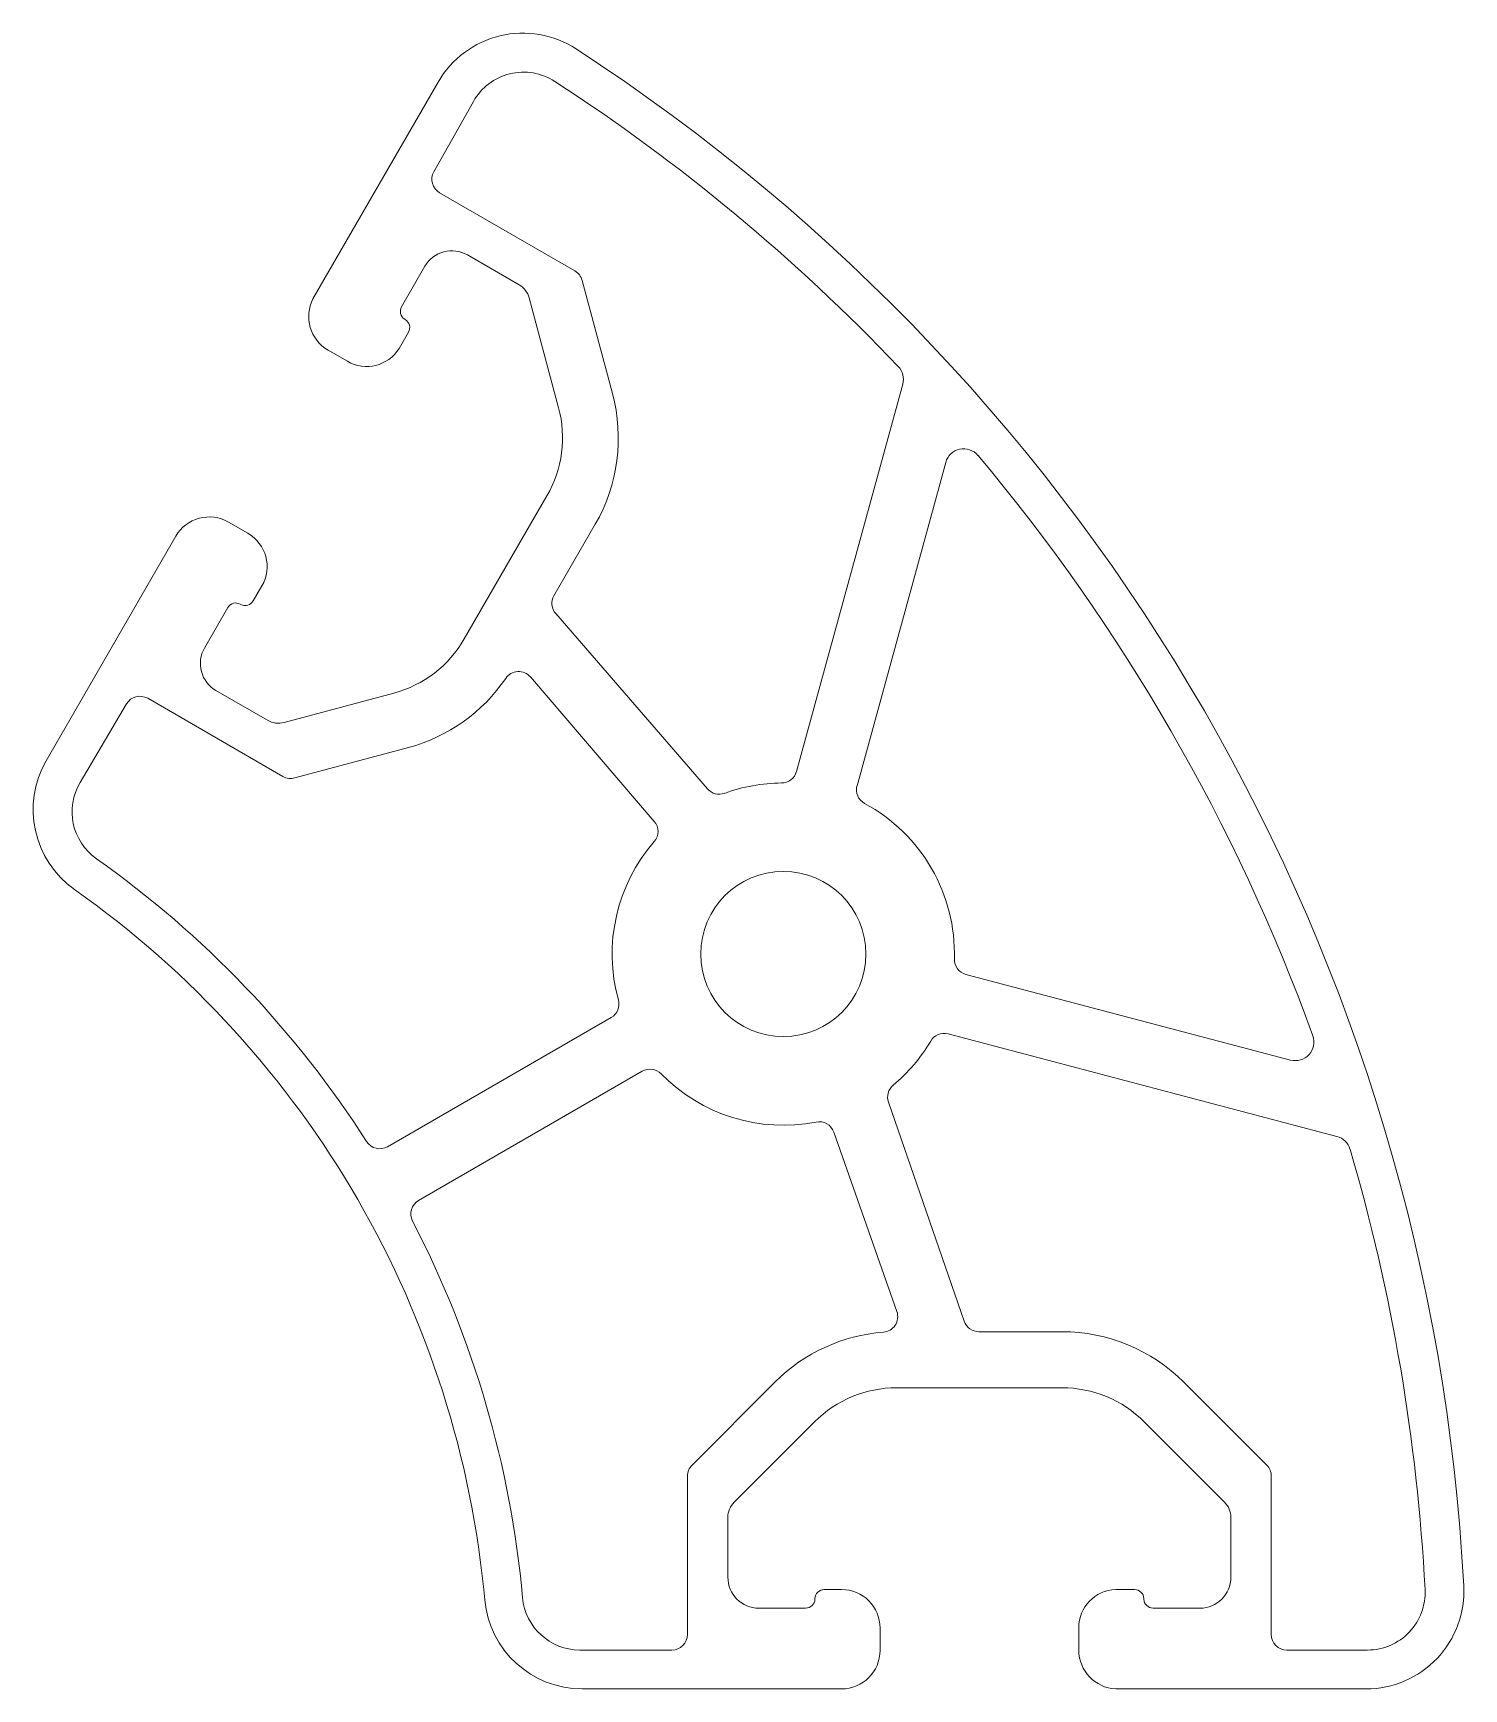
# Model space of a CAD drawing. Header units: millimetres. Extents: x -30.7 to 27.8, y -30.1 to 37.7.
import ezdxf

# ---------------------------------------------------------------- set-up
doc = ezdxf.new("R2010")
doc.units = ezdxf.units.MM

msp = doc.modelspace()

# ---------------------------------------------------------------- linework, layer by layer
at = {"color": 7, "linetype": 'Continuous', "lineweight": 15}
for p, q in [((-14.115, 35.668), (-19.234, 26.801)), ((-12.67, 34.875), (-14.291, 31.997)), ((-14.055, 31.136), (-8.525, 27.943)), ((-12.92, 28.596), (-10.806, 27.376)), ((-15.61, 26.476), (-14.654, 28.131)), ((-8.227, 27.556), (-6.986, 22.922)), ((-10.392, 26.836), (-9.189, 22.347)), ((-15.458, 25.949), (-15.482, 25.964)), ((-15.715, 24.77), (-15.33, 25.436)), ((-18.618, 24.701), (-17.827, 24.244)), ((0.539, 7.466), (4.885, 23.308)), ((6.642, 20.11), (3.014, 6.886)), ((-9.664, 18.743), (-13.045, 12.887)), ((-21.898, 17.21), (-22.69, 17.667)), ((-24.841, 17.091), (-30.143, 7.907)), ((-7.689, 17.58), (-9.378, 14.655)), ((-21.675, 14.447), (-21.321, 15.059)), ((-22.207, 14.315), (-22.182, 14.302)), ((-23.67, 12.515), (-22.715, 14.17)), ((-9.308, 13.922), (-3.103, 6.754)), ((-5.275, 5.427), (-10.343, 11.332)), ((-26.857, 10.232), (-28.76, 7.017)), ((-20.463, 7.266), (-25.993, 10.459)), ((-21.092, 9.56), (-23.205, 10.78)), ((-15.928, 10.674), (-20.418, 9.471)), ((-15.329, 8.448), (-19.979, 7.202)), ((7.47, -0.837), (20.747, -4.335)), ((-16.187, -7.88), (-7.038, -2.597)), ((22.64, -7.46), (6.736, -3.27)), ((-5.768, -4.797), (-14.917, -10.079)), ((4.299, -6.065), (7.403, -15.022)), ((4.643, -14.626), (2.063, -7.283)), ((8.003, -15.449), (11.4, -15.449)), ((-3.732, -20.903), (-0.328, -17.499)), ((16.378, -17.511), (19.77, -20.903)), ((4.638, -17.741), (11.4, -17.741)), ((-2.006, -22.418), (1.28, -19.132)), ((14.758, -19.132), (18.044, -22.418)), ((-3.919, -27.833), (-3.919, -21.354)), ((19.957, -21.354), (19.957, -27.833)), ((-2.267, -25.487), (-2.267, -23.046)), ((18.305, -23.046), (18.305, -25.487)), ((1.295, -26.361), (1.294, -26.39)), ((2.381, -25.994), (1.674, -25.994)), ((14.364, -25.994), (13.594, -25.994)), ((14.744, -26.39), (14.743, -26.361)), ((0.914, -26.756), (-0.997, -26.756)), ((17.035, -26.756), (15.124, -26.756)), ((3.956, -28.483), (3.956, -27.569)), ((12.083, -27.56), (12.083, -28.474)), ((-8.323, -28.468), (-4.554, -28.468)), ((20.592, -28.468), (23.896, -28.468)), ((-8.224, -30.058), (2.381, -30.058)), ((13.594, -30.058), (23.832, -30.058))]:
    msp.add_line(p, q, dxfattribs=at)
msp.add_circle((0, 0), 3.378, dxfattribs=at)
for centre, radius, start, end in [((-10.651, 33.668), 4, 56.98291, 150.00013), ((-52.062, -30.058), 80, 3.01713, 56.98291), ((-10.623, 33.722), 2.35, 56.98713, 150.61264), ((-52.062, -30.058), 78.41, 43.61849, 56.98713), ((-13.738, 31.686), 0.635, 150.61264, 240), ((-13.555, 27.496), 1.27, 60.00013, 150.00013), ((-8.844, 27.39), 0.638, 15, 60), ((-11.251, 26.606), 0.889, 15.00013, 60.00013), ((-17.815, 26.077), 1.593, 152.96043, 239.72014), ((-15.281, 26.286), 0.38, 150.00013, 238.00013), ((-15.659, 25.626), 0.38, 330.00013, 58.00013), ((-17.041, 25.593), 1.561, 239.78918, 328.17825), ((4.152, 23.509), 0.76, 344.65825, 43.61849), ((-13.786, 21.1), 7.04, 330, 15), ((-13.777, 21.117), 4.749, 330.00013, 15.00013), ((7.375, 19.909), 0.76, 40.05304, 164.65825), ((-52.062, -30.058), 78.41, 19.92185, 40.05304), ((-23.477, 16.304), 1.575, 60.00013, 150.00013), ((-22.685, 15.846), 1.575, 330.00013, 60.00013), ((-22.386, 13.98), 0.38, 62.00013, 150.00013), ((-22.004, 14.637), 0.38, 242.00013, 330.00013), ((-8.828, 14.338), 0.635, 150, 220.88251), ((-17.158, 15.262), 4.749, 285.00013, 330.00013), ((-22.57, 11.88), 1.27, 150.00013, 240.00013), ((-10.825, 10.919), 0.635, 40.63631, 145.81003), ((-17.141, 15.209), 7, 285, 325.81003), ((-26.311, 9.909), 0.635, 60, 149.38736), ((-20.648, 10.33), 0.889, 240.00013, 285.00013), ((-26.679, 5.907), 4, 150.00013, 234.79867), ((-0.073, 7.634), 0.635, 270.55286, 344.65825), ((-26.737, 5.82), 2.35, 149.38736, 234.78315), ((-20.144, 7.818), 0.638, 240, 285), ((0, -0.001), 7, 90.55286, 110.09217), ((3.626, 6.718), 0.635, 164.65825, 241.64661), ((-2.623, 7.17), 0.635, 220.88251, 290.09217), ((0, -0.001), 7, 358.33313, 61.64661), ((-5.757, 5.014), 0.635, 318.94851, 40.63631), ((0, -0.001), 7, 138.94851, 195.55123), ((-52.062, -30.058), 41.566, 32.58648, 54.78315), ((-52.043, -30.047), 40, 5.20146, 54.79867), ((7.632, -0.223), 0.635, 178.33313, 255.23983), ((-7.355, -2.048), 0.635, 299.99968, 15.55123), ((6.574, -3.884), 0.635, 75.23983, 149.42792), ((20.941, -3.6), 0.76, 255.23983, 19.92185), ((0, -0.001), 7, 309.90723, 329.42792), ((-5.45, -5.347), 0.635, 44.44813, 119.99968), ((0, -0.001), 7, 224.44813, 281.05089), ((4.899, -5.857), 0.635, 129.90723, 199.11708), ((1.464, -7.494), 0.635, 19.36328, 101.05089), ((-16.504, -7.33), 0.635, 212.58648, 299.99968), ((22.446, -8.195), 0.76, 16.35337, 75.23983), ((-52.062, -30.058), 78.41, 2.96949, 16.35337), ((-14.6, -10.629), 0.635, 119.99968, 207.41196), ((-52.062, -30.058), 41.566, 5.14758, 27.41196), ((4.044, -14.836), 0.635, 274.33627, 19.36328), ((4.621, -22.449), 7, 94.33627, 135), ((8.003, -14.814), 0.635, 199.11708, 270), ((11.4, -22.489), 7.04, 45, 90), ((4.638, -22.49), 4.749, 90, 135), ((11.4, -22.49), 4.749, 45, 90), ((-3.281, -21.354), 0.638, 135, 180), ((19.319, -21.354), 0.638, 360, 45), ((-1.378, -23.046), 0.889, 135, 180), ((17.416, -23.046), 0.889, 0, 45), ((-0.997, -25.487), 1.27, 180, 270), ((17.035, -25.487), 1.27, 270, 360), ((-8.323, -26.118), 2.35, 185.14758, 270), ((0.914, -26.376), 0.38, 270, 358), ((1.674, -26.374), 0.38, 90, 178), ((2.381, -27.569), 1.575, 360, 90), ((13.643, -27.554), 1.561, 91.82188, 180.21094), ((14.364, -26.374), 0.38, 2, 90), ((15.124, -26.376), 0.38, 182, 270), ((23.832, -26.058), 4, 270, 3.01713), ((23.896, -26.118), 2.35, 270, 2.96949), ((-8.224, -26.058), 4, 185.20146, 270), ((-4.554, -27.833), 0.635, 270, 360), ((20.592, -27.833), 0.635, 180, 270), ((2.381, -28.483), 1.575, 270, 0), ((13.676, -28.467), 1.593, 180.27999, 267.0397)]:
    msp.add_arc(centre, radius, start, end, dxfattribs=at)

doc.saveas('drawing.dxf')
